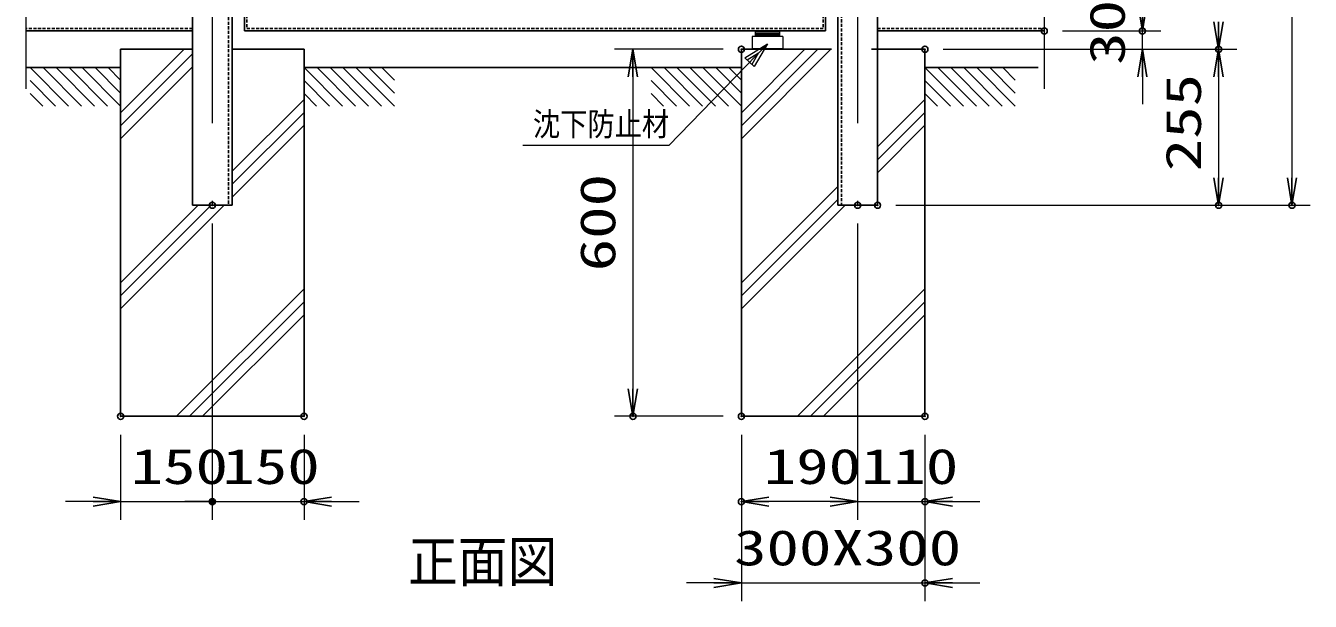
# Model space of a CAD drawing. Units: millimetres, scale not verified. Extents: x -5249 to 5251, y -3712 to 3712.
# Drawn here: x -4066 to -1966, y -811 to 130 of the extents above; entities that cross this region are included whole.
import ezdxf
from ezdxf.enums import TextEntityAlignment as Align

# ---------------------------------------------------------------- set-up
doc = ezdxf.new("R2010")
doc.units = ezdxf.units.MM
doc.header["$LTSCALE"] = 20
doc.header["$PDMODE"] = 32
doc.header["$PDSIZE"] = 10
doc.linetypes.add('USER1', pattern=[0.375, 0.25, -0.125])
doc.linetypes.add('USER2', pattern=[50.8, 31.75, -6.35, 6.35, -6.35])
for name, color, linetype, lineweight in [('0-2_D-STR1', 1, 'Continuous', 25), ('0-4_0', 7, 'Continuous', 25), ('0-5_D-STR-DIM', 7, 'Continuous', 13), ('0-7_D-STR-TXT', 7, 'Continuous', 13), ('0-8_D-STR4', 7, 'Continuous', 25), ('0-9_D-BMK', 2, 'Continuous', 13), ('0-A_D-BGD', 7, 'Continuous', 25), ('0-B_D-STR3', 3, 'Continuous', 13)]:
    doc.layers.add(name, color=color, linetype=linetype, lineweight=lineweight)
doc.layers.add('0-6_Defpoints', color=7, linetype='Continuous')
doc.styles.add('ＭＳ ゴシック', font='')
doc.styles.get('ＭＳ ゴシック').set_extended_font_data('MS Gothic')

# ---------------------------------------------------------------- blocks, each defined once
blk = doc.blocks.new('DARROWS')
at = {"layer": '0-4_0'}
blk.add_line((0, 0), (-19.982, 0), dxfattribs=at)
blk.add_lwpolyline([(-20, -3.333), (0, 0), (-20, 3.333)], dxfattribs=at)
blk = doc.blocks.new('_DotSmall')
at = {"layer": '0-4_0'}
for points in [[(0, 0), (-2.5, 0), (-2.48, 0.313)], [(0, 0), (-2.48, -0.313), (-2.5, 0)], [(0, 0), (-2.48, 0.313), (-2.421, 0.622)], [(0, 0), (-2.421, -0.622), (-2.48, -0.313)], [(0, 0), (-2.421, 0.622), (-2.324, 0.92)], [(0, 0), (-2.324, -0.92), (-2.421, -0.622)], [(0, 0), (-2.324, 0.92), (-2.191, 1.204)], [(0, 0), (-2.191, -1.204), (-2.324, -0.92)], [(0, 0), (-2.191, 1.204), (-2.023, 1.469)], [(0, 0), (-2.023, -1.469), (-2.191, -1.204)], [(0, 0), (-2.023, 1.469), (-1.822, 1.711)], [(0, 0), (-1.822, -1.711), (-2.023, -1.469)], [(0, 0), (-1.822, 1.711), (-1.594, 1.926)], [(0, 0), (-1.594, -1.926), (-1.822, -1.711)], [(0, 0), (-1.594, 1.926), (-1.34, 2.111)], [(0, 0), (-1.34, -2.111), (-1.594, -1.926)], [(0, 0), (-1.34, 2.111), (-1.064, 2.262)], [(0, 0), (-1.064, -2.262), (-1.34, -2.111)], [(0, 0), (-1.064, 2.262), (-0.773, 2.378)], [(0, 0), (-0.773, -2.378), (-1.064, -2.262)], [(0, 0), (-0.773, 2.378), (-0.468, 2.456)], [(0, 0), (-0.468, -2.456), (-0.773, -2.378)], [(0, 0), (-0.468, 2.456), (-0.157, 2.495)], [(0, 0), (-0.157, -2.495), (-0.468, -2.456)], [(0, 0), (-0.157, 2.495), (0.157, 2.495)], [(0, 0), (0.157, -2.495), (-0.157, -2.495)], [(0, 0), (0.157, 2.495), (0.468, 2.456)], [(0, 0), (0.468, 2.456), (0.773, 2.378)], [(0, 0), (0.773, 2.378), (1.064, 2.262)], [(0, 0), (1.064, 2.262), (1.34, 2.111)], [(0, 0), (1.34, 2.111), (1.594, 1.926)], [(0, 0), (1.594, 1.926), (1.822, 1.711)], [(0, 0), (1.822, 1.711), (2.023, 1.469)], [(0, 0), (2.023, 1.469), (2.191, 1.204)], [(0, 0), (2.191, 1.204), (2.324, 0.92)], [(0, 0), (2.324, 0.92), (2.421, 0.622)], [(0, 0), (2.421, 0.622), (2.48, 0.313)], [(0, 0), (2.48, 0.313), (2.5, 0)], [(0, 0), (0.468, -2.456), (0.157, -2.495)], [(0, 0), (0.773, -2.378), (0.468, -2.456)], [(0, 0), (1.064, -2.262), (0.773, -2.378)], [(0, 0), (1.34, -2.111), (1.064, -2.262)], [(0, 0), (1.594, -1.926), (1.34, -2.111)], [(0, 0), (1.822, -1.711), (1.594, -1.926)], [(0, 0), (2.023, -1.469), (1.822, -1.711)], [(0, 0), (2.191, -1.204), (2.023, -1.469)], [(0, 0), (2.324, -0.92), (2.191, -1.204)], [(0, 0), (2.421, -0.622), (2.324, -0.92)], [(0, 0), (2.48, -0.313), (2.421, -0.622)], [(0, 0), (2.5, 0), (2.48, -0.313)]]:
    blk.add_solid(points, dxfattribs=at)

msp = doc.modelspace()

# ---------------------------------------------------------------- linework, layer by layer
at = {"layer": '0-2_D-STR1'}
for p, q in [((-3793.41, 1606.78), (-3793.41, -163.22)), ((-3728.41, 1606.78), (-3728.41, -163.22)), ((-2673.41, 1606.78), (-2673.41, -163.22)), ((-3708.41, 1591.78), (-3708.41, 121.78)), ((-2758.41, 1591.78), (-2758.41, 121.78)), ((-2738.41, 1543.18), (-2738.41, -163.22)), ((-3793.41, 121.78), (-4065.98, 121.78)), ((-3708.41, 121.78), (-2758.41, 121.78)), ((-2673.41, 121.78), (-2400.85, 121.78)), ((-3793.41, -163.22), (-3728.41, -163.22)), ((-2673.41, -163.22), (-2738.41, -163.22))]:
    msp.add_line(p, q, dxfattribs=at)
at = {"layer": '0-2_D-STR1', "linetype": 'USER1'}
for p, q in [((-3734.41, 1606.78), (-3734.41, -163.22)), ((-3704.41, 1587.78), (-3704.41, 125.78)), ((-2762.41, 1587.78), (-2762.41, 125.78)), ((-2732.41, 1543.18), (-2732.41, -163.22)), ((-3793.41, 125.78), (-4065.98, 125.78)), ((-3704.41, 125.78), (-2762.41, 125.78)), ((-2673.41, 125.78), (-2400.85, 125.78))]:
    msp.add_line(p, q, dxfattribs=at)
at = {"layer": '0-5_D-STR-DIM'}
for p, q in [((-1995.85, 1561.78), (-1995.85, -118.22)), ((-2370.85, 121.78), (-2210.35, 121.78)), ((-2370.85, 121.78), (-2210.35, 121.78)), ((-2240.35, 91.78), (-2240.35, 121.78)), ((-2925.91, 91.78), (-3103.31, 91.78)), ((-2565.91, 91.78), (-2085.85, 91.78)), ((-2565.91, 91.78), (-2210.35, 91.78)), ((-2565.91, 91.78), (-2085.85, 91.78)), ((-3073.31, 46.78), (-3073.31, -463.22)), ((-2240.35, 46.78), (-2240.35, 1.78)), ((-2115.85, 46.78), (-2115.85, -118.22)), ((-2643.41, -163.22), (-2085.85, -163.22)), ((-2643.41, -163.22), (-1965.85, -163.22)), ((-3760.91, -193.22), (-3760.91, -677.61)), ((-3760.91, -193.22), (-3760.91, -677.61)), ((-2705.91, -193.22), (-2705.91, -677.61)), ((-2705.91, -193.22), (-2705.91, -677.61)), ((-2925.91, -508.22), (-3103.31, -508.22)), ((-3910.91, -538.22), (-3910.91, -677.61)), ((-3610.91, -538.22), (-3610.91, -677.61)), ((-2895.91, -538.22), (-2895.91, -810.57)), ((-2895.91, -538.22), (-2895.91, -677.61)), ((-2595.91, -538.22), (-2595.91, -810.57)), ((-2595.91, -538.22), (-2595.91, -677.61)), ((-3955.91, -647.61), (-4000.91, -647.61)), ((-3910.91, -647.61), (-3760.91, -647.61)), ((-3760.91, -647.61), (-3805.91, -647.61)), ((-3760.91, -647.61), (-3715.91, -647.61)), ((-3760.91, -647.61), (-3610.91, -647.61)), ((-3565.91, -647.61), (-3520.91, -647.61)), ((-2750.91, -647.61), (-2850.91, -647.61)), ((-2750.91, -647.61), (-2795.91, -647.61)), ((-2705.91, -647.61), (-2595.91, -647.61)), ((-2550.91, -647.61), (-2505.91, -647.61)), ((-2940.91, -780.57), (-2985.91, -780.57)), ((-2895.91, -780.57), (-2595.91, -780.57)), ((-2550.91, -780.57), (-2505.91, -780.57))]:
    msp.add_line(p, q, dxfattribs=at)
at = {"layer": '0-6_Defpoints'}
for p in [(-2400.85, 121.78), (-2240.35, 121.78), (-2240.35, 121.78), (-2895.91, 91.78), (-2595.91, 91.78), (-2115.85, 91.78), (-3760.91, -163.22), (-2705.91, -163.22), (-2673.41, -163.22), (-2115.85, -163.22), (-1995.85, -163.22), (-3910.91, -508.22), (-3610.91, -508.22), (-3073.31, -508.22), (-2895.91, -508.22), (-2895.91, -508.22), (-2595.91, -508.22), (-3760.91, -647.61), (-3610.91, -647.61), (-2895.91, -647.61), (-2595.91, -647.61), (-2595.91, -780.57)]:
    msp.add_point(p, dxfattribs=at)
at = {"layer": '0-7_D-STR-TXT'}
for p, q in [((-2853.46, 100.67), (-3014.39, -65.41)), ((-2890.3, 77.94), (-2853.46, 100.67)), ((-2886.54, 74.27), (-2868.12, 85.64)), ((-2868.12, 85.64), (-2879.03, 66.94)), ((-2853.46, 100.67), (-2875.27, 63.27)), ((-2875.27, 63.27), (-2890.3, 77.94)), ((-3014.39, -65.41), (-3253.36, -65.41))]:
    msp.add_line(p, q, dxfattribs=at)
at = {"layer": '0-8_D-STR4'}
for p, q in [((-3910.91, 91.78), (-3910.91, -508.22)), ((-3910.91, 91.78), (-3793.41, 91.78)), ((-3910.91, -12), (-3807.13, 91.78)), ((-3910.91, -33.22), (-3793.41, 84.28)), ((-3728.41, 91.78), (-3610.91, 91.78)), ((-3610.91, 91.78), (-3610.91, -508.22)), ((-2895.91, 91.78), (-2895.91, -508.22)), ((-2748.41, 91.78), (-2895.91, 91.78)), ((-2895.91, -33.22), (-2770.91, 91.78)), ((-2895.91, -12), (-2792.13, 91.78)), ((-2895.91, -54.43), (-2749.7, 91.78)), ((-2595.91, 91.78), (-2683.41, 91.78)), ((-2595.91, 91.78), (-2595.91, -508.22)), ((-3910.91, -54.43), (-3793.41, 63.07)), ((-3728.41, -107.66), (-3610.91, 9.84)), ((-2673.41, -67.66), (-2595.91, 9.84)), ((-3728.41, -128.88), (-3610.91, -11.38)), ((-2673.41, -88.88), (-2595.91, -11.38)), ((-3728.41, -150.09), (-3610.91, -32.59)), ((-2673.41, -110.09), (-2595.91, -32.59)), ((-2895.91, -290.16), (-2738.41, -132.66)), ((-3910.91, -311.37), (-3762.75, -163.22)), ((-3910.91, -290.16), (-3783.97, -163.22)), ((-3910.91, -332.59), (-3741.54, -163.22)), ((-2895.91, -311.37), (-2738.41, -153.88)), ((-2895.91, -332.59), (-2726.54, -163.22)), ((-3819.32, -508.22), (-3610.91, -299.81)), ((-2804.32, -508.22), (-2595.91, -299.81)), ((-3798.11, -508.22), (-3610.91, -321.02)), ((-2783.11, -508.22), (-2595.91, -321.02)), ((-3776.89, -508.22), (-3610.91, -342.24)), ((-2761.89, -508.22), (-2595.91, -342.24)), ((-3910.91, -508.22), (-3610.91, -508.22)), ((-2595.91, -508.22), (-2895.91, -508.22))]:
    msp.add_line(p, q, dxfattribs=at)
at = {"layer": '0-9_D-BMK', "linetype": 'USER2'}
for p, q in [((-3760.91, 1621.78), (-3760.91, -163.22)), ((-2705.91, 1621.78), (-2705.91, -163.22))]:
    msp.add_line(p, q, dxfattribs=at)
at = {"layer": '0-9_D-BMK'}
for p, q in [((-4065.98, 166.78), (-4065.98, 26.78)), ((-2400.85, 166.78), (-2400.85, 26.78))]:
    msp.add_line(p, q, dxfattribs=at)
at = {"layer": '0-A_D-BGD'}
for p, q in [((-4065.98, 61.78), (-3910.91, 61.78)), ((-4058.63, 61.78), (-3995.76, -1.09)), ((-4037.42, 61.78), (-3974.55, -1.09)), ((-4016.21, 61.78), (-3953.34, -1.09)), ((-3994.99, 61.78), (-3932.12, -1.09)), ((-3973.78, 61.78), (-3910.91, -1.09)), ((-3952.57, 61.78), (-3910.91, 20.13)), ((-3931.35, 61.78), (-3910.91, 41.34)), ((-3610.91, 61.78), (-2895.91, 61.78)), ((-3610.91, 61.78), (-3548.04, -1.09)), ((-3589.7, 61.78), (-3526.83, -1.09)), ((-3568.48, 61.78), (-3505.61, -1.09)), ((-3547.27, 61.78), (-3484.4, -1.09)), ((-3526.06, 61.78), (-3463.19, -1.09)), ((-3504.84, 61.78), (-3463.19, 20.13)), ((-3483.63, 61.78), (-3463.19, 41.34)), ((-3043.63, 61.78), (-2980.76, -1.09)), ((-3022.42, 61.78), (-2959.55, -1.09)), ((-3001.21, 61.78), (-2938.34, -1.09)), ((-2979.99, 61.78), (-2917.12, -1.09)), ((-2958.78, 61.78), (-2895.91, -1.09)), ((-2937.57, 61.78), (-2895.91, 20.13)), ((-2916.35, 61.78), (-2895.91, 41.34)), ((-2595.91, 61.78), (-2410.85, 61.78)), ((-2595.91, 61.78), (-2533.04, -1.09)), ((-2574.7, 61.78), (-2511.83, -1.09)), ((-2553.49, 61.78), (-2490.62, -1.09)), ((-2532.27, 61.78), (-2469.4, -1.09)), ((-2511.06, 61.78), (-2448.19, -1.09)), ((-2489.85, 61.78), (-2448.19, 20.13)), ((-2468.63, 61.78), (-2448.19, 41.34)), ((-4058.63, 40.57), (-4016.98, -1.09)), ((-3610.91, 40.57), (-3569.25, -1.09)), ((-3043.63, 40.57), (-3001.98, -1.09)), ((-2595.91, 40.57), (-2554.26, -1.09)), ((-4058.63, 19.36), (-4038.19, -1.09)), ((-3610.91, 19.36), (-3590.46, -1.09)), ((-3043.63, 19.36), (-3023.19, -1.09)), ((-2595.91, 19.36), (-2575.47, -1.09))]:
    msp.add_line(p, q, dxfattribs=at)
at = {"layer": '0-B_D-STR3'}
for p, q in [((-2828.41, 112.58), (-2878.41, 112.58)), ((-2878.41, 112.58), (-2878.41, 92.58)), ((-2873.41, 121.78), (-2873.41, 119.48)), ((-2833.41, 121.78), (-2873.41, 121.78)), ((-2873.41, 119.48), (-2873.41, 117.18)), ((-2833.41, 119.48), (-2873.41, 119.48)), ((-2833.41, 119.48), (-2873.41, 119.48)), ((-2873.41, 117.18), (-2873.41, 114.88)), ((-2833.41, 117.18), (-2873.41, 117.18)), ((-2833.41, 117.18), (-2873.41, 117.18)), ((-2873.41, 114.88), (-2873.41, 112.58)), ((-2833.41, 114.88), (-2873.41, 114.88)), ((-2833.41, 114.88), (-2873.41, 114.88)), ((-2833.41, 112.58), (-2873.41, 112.58)), ((-2858.11, 112.58), (-2868.71, 112.58)), ((-2838.11, 112.58), (-2848.71, 112.58)), ((-2833.41, 121.78), (-2833.41, 119.48)), ((-2833.41, 119.48), (-2833.41, 117.18)), ((-2833.41, 117.18), (-2833.41, 114.88)), ((-2833.41, 114.88), (-2833.41, 112.58)), ((-2828.41, 112.58), (-2828.41, 92.58)), ((-2828.41, 92.58), (-2878.41, 92.58))]:
    msp.add_line(p, q, dxfattribs=at)

# ---------------------------------------------------------------- block references
at = {"layer": '0-5_D-STR-DIM', "xscale": 2.25, "yscale": 2.25}
for name, p, rotation in [('DARROWS', (-2240.35, 121.78), 270), ('DARROWS', (-2240.35, 121.78), 270), ('DARROWS', (-2115.85, 91.78), 270), ('DARROWS', (-3073.31, 91.78), 90), ('DARROWS', (-2240.35, 91.78), 90), ('DARROWS', (-2115.85, 91.78), 90), ('DARROWS', (-2115.85, -163.22), 270), ('DARROWS', (-1995.85, -163.22), 270), ('DARROWS', (-3073.31, -508.22), 270), ('_DotSmall', (-3760.91, -647.61), 180), ('DARROWS', (-3610.91, -647.61), 180), ('DARROWS', (-2895.91, -647.61), 180), ('DARROWS', (-2595.91, -647.61), 180), ('DARROWS', (-2595.91, -780.57), 180)]:
    msp.add_blockref(name, p, dxfattribs=dict(at, rotation=rotation))
for name, p in [('DARROWS', (-3910.91, -647.61)), ('_DotSmall', (-3760.91, -647.61)), ('DARROWS', (-2705.91, -647.61)), ('DARROWS', (-2705.91, -647.61)), ('DARROWS', (-2895.91, -780.57))]:
    msp.add_blockref(name, p, dxfattribs=at)

# ---------------------------------------------------------------- texts
at = {"layer": '0-5_D-STR-DIM', "style": 'ＭＳ ゴシック', "width": 1.35}
for s, p in [('30', (-2251.75, 66.28)), ('255', (-2127.25, -107.72)), ('600', (-3084.71, -271.22))]:
    msp.add_text(s, height=57.77, rotation=90, dxfattribs=at).set_placement(p, align=Align.BOTTOM_LEFT)
for s, p in [('150', (-3894.41, -636.21)), ('150', (-3744.41, -636.21)), ('190', (-2859.41, -636.21)), ('110', (-2700.41, -636.21)), ('300X300', (-2907.91, -769.18))]:
    msp.add_text(s, height=57.77, dxfattribs=at).set_placement(p, align=Align.BOTTOM_LEFT)
at = {"layer": '0-7_D-STR-TXT', "style": 'ＭＳ ゴシック'}
for s, height, width, p in [('沈下防止材', 38.42, 0.85, (-3236.74, -61.29)), ('正面図', 66.27, 0.9, (-3440.91, -798.52))]:
    msp.add_text(s, height=height, dxfattribs=dict(at, width=width)).set_placement(p, align=Align.BOTTOM_LEFT)

doc.saveas('drawing.dxf')
